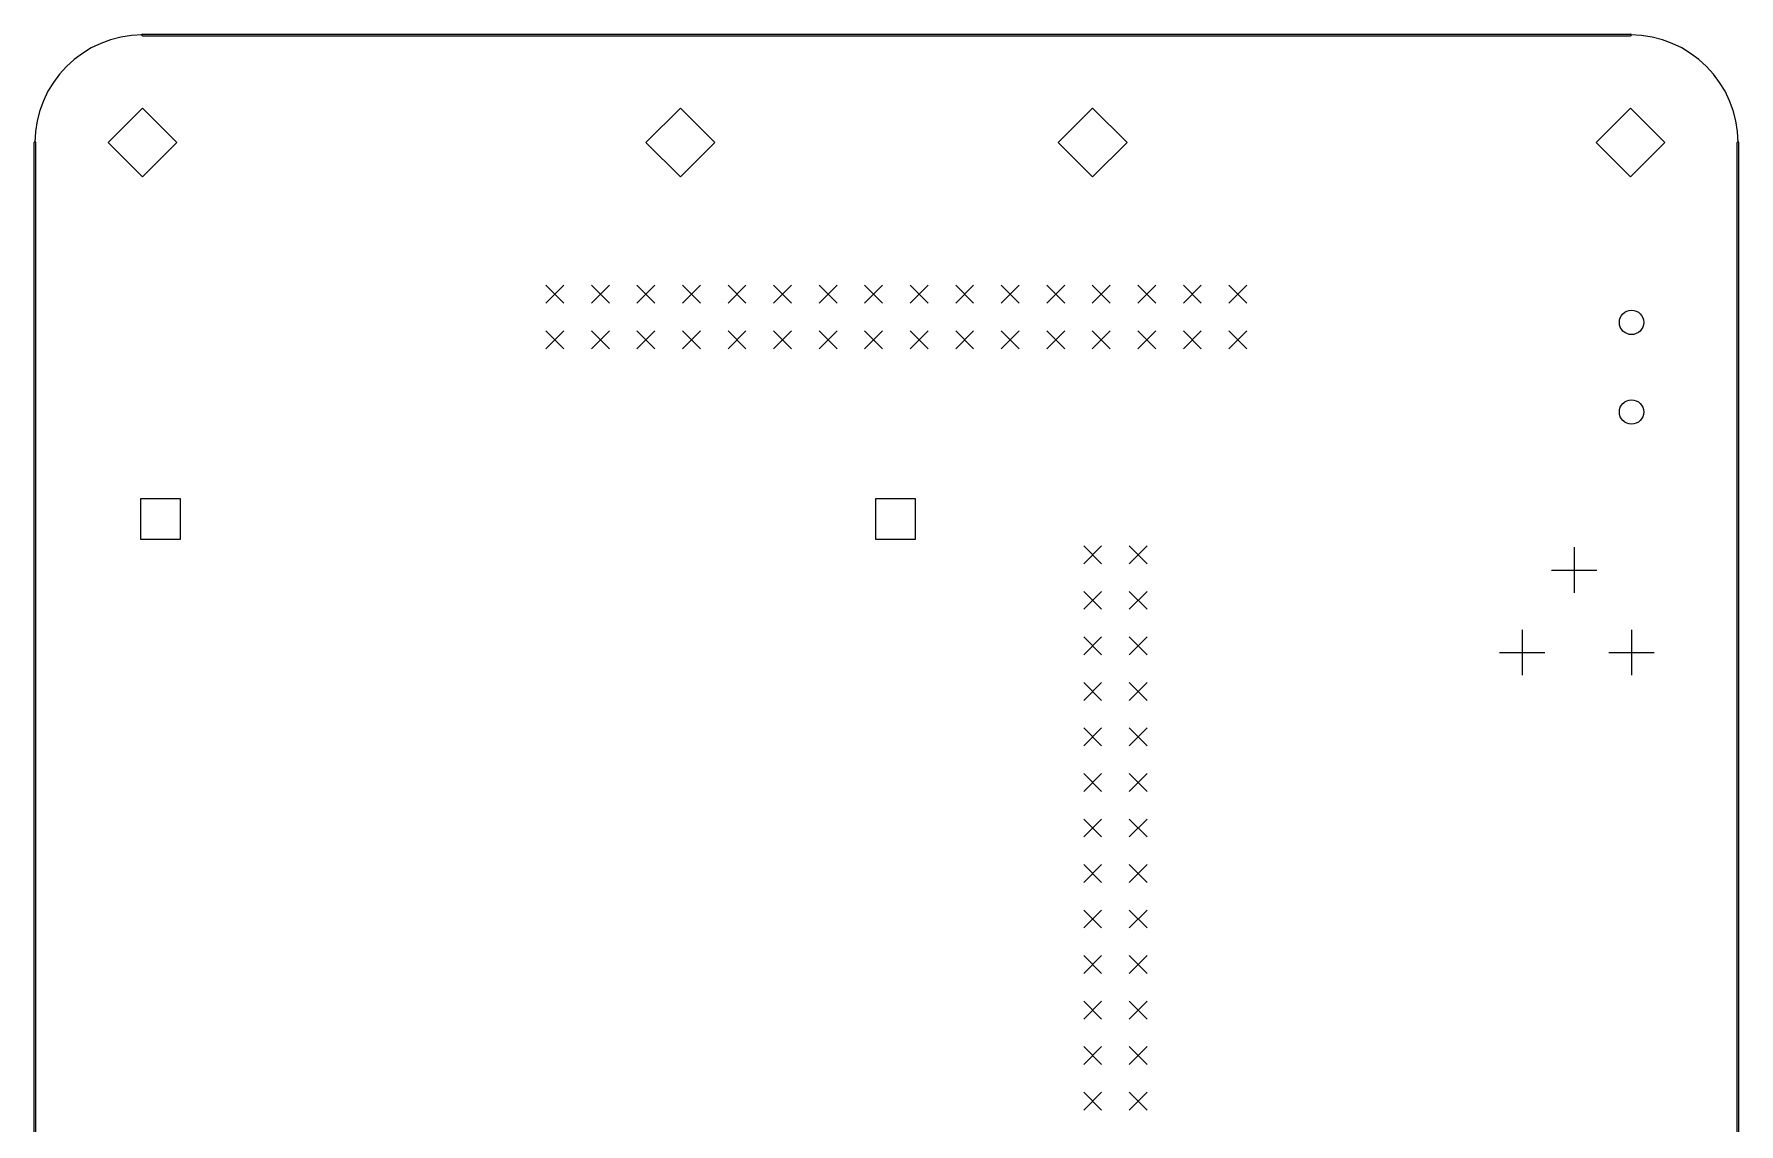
# Model space of a CAD drawing. Extents: x 6 to 105, y -134 to -10.
# Drawn here: x 9.9 to 105, y -70.8 to -9.9 of the extents above; entities that cross this region are included whole.
import ezdxf

# ---------------------------------------------------------------- set-up
doc = ezdxf.new("R2010")
doc.units = 0
doc.header["$MEASUREMENT"] = 0
doc.layers.add('BLACK', color=7, linetype='CONTINUOUS')

msp = doc.modelspace()

# ---------------------------------------------------------------- linework, layer by layer
at = {"layer": 'Black'}
for p, q in [((16, -9.95), (99, -9.95)), ((16, -10.05), (99, -10.05)), ((16, -14.0823), (14.0823, -16)), ((17.9177, -16), (16, -14.0823)), ((46, -14.0823), (44.0823, -16)), ((47.9177, -16), (46, -14.0823)), ((69, -14.0823), (67.0823, -16)), ((70.9177, -16), (69, -14.0823)), ((99, -14.0823), (97.0823, -16)), ((100.918, -16), (99, -14.0823)), ((9.95, -99), (9.95, -16)), ((10.05, -99), (10.05, -16)), ((14.0823, -16), (16, -17.9177)), ((16, -17.9177), (17.9177, -16)), ((44.0823, -16), (46, -17.9177)), ((46, -17.9177), (47.9177, -16)), ((67.0823, -16), (69, -17.9177)), ((69, -17.9177), (70.9177, -16)), ((97.0823, -16), (99, -17.9177)), ((99, -17.9177), (100.918, -16)), ((104.95, -99), (104.95, -16)), ((105.05, -99), (105.05, -16)), ((38.5, -23.96), (39.5, -24.96)), ((39.5, -23.96), (38.5, -24.96)), ((41.04, -23.96), (42.04, -24.96)), ((42.04, -23.96), (41.04, -24.96)), ((43.58, -23.96), (44.58, -24.96)), ((44.58, -23.96), (43.58, -24.96)), ((46.12, -23.96), (47.12, -24.96)), ((47.12, -23.96), (46.12, -24.96)), ((48.66, -23.96), (49.66, -24.96)), ((49.66, -23.96), (48.66, -24.96)), ((51.2, -23.96), (52.2, -24.96)), ((52.2, -23.96), (51.2, -24.96)), ((53.74, -23.96), (54.74, -24.96)), ((54.74, -23.96), (53.74, -24.96)), ((56.28, -23.96), (57.28, -24.96)), ((57.28, -23.96), (56.28, -24.96)), ((58.82, -23.96), (59.82, -24.96)), ((59.82, -23.96), (58.82, -24.96)), ((61.36, -23.96), (62.36, -24.96)), ((62.36, -23.96), (61.36, -24.96)), ((63.9, -23.96), (64.9, -24.96)), ((64.9, -23.96), (63.9, -24.96)), ((66.44, -23.96), (67.44, -24.96)), ((67.44, -23.96), (66.44, -24.96)), ((68.98, -23.96), (69.98, -24.96)), ((69.98, -23.96), (68.98, -24.96)), ((71.52, -23.96), (72.52, -24.96)), ((72.52, -23.96), (71.52, -24.96)), ((74.06, -23.96), (75.06, -24.96)), ((75.06, -23.96), (74.06, -24.96)), ((76.6, -23.96), (77.6, -24.96)), ((77.6, -23.96), (76.6, -24.96)), ((38.5, -26.5), (39.5, -27.5)), ((39.5, -26.5), (38.5, -27.5)), ((41.04, -26.5), (42.04, -27.5)), ((42.04, -26.5), (41.04, -27.5)), ((43.58, -26.5), (44.58, -27.5)), ((44.58, -26.5), (43.58, -27.5)), ((46.12, -26.5), (47.12, -27.5)), ((47.12, -26.5), (46.12, -27.5)), ((48.66, -26.5), (49.66, -27.5)), ((49.66, -26.5), (48.66, -27.5)), ((51.2, -26.5), (52.2, -27.5)), ((52.2, -26.5), (51.2, -27.5)), ((53.74, -26.5), (54.74, -27.5)), ((54.74, -26.5), (53.74, -27.5)), ((56.28, -26.5), (57.28, -27.5)), ((57.28, -26.5), (56.28, -27.5)), ((58.82, -26.5), (59.82, -27.5)), ((59.82, -26.5), (58.82, -27.5)), ((61.36, -26.5), (62.36, -27.5)), ((62.36, -26.5), (61.36, -27.5)), ((63.9, -26.5), (64.9, -27.5)), ((64.9, -26.5), (63.9, -27.5)), ((66.44, -26.5), (67.44, -27.5)), ((67.44, -26.5), (66.44, -27.5)), ((68.98, -26.5), (69.98, -27.5)), ((69.98, -26.5), (68.98, -27.5)), ((71.52, -26.5), (72.52, -27.5)), ((72.52, -26.5), (71.52, -27.5)), ((74.06, -26.5), (75.06, -27.5)), ((75.06, -26.5), (74.06, -27.5)), ((76.6, -26.5), (77.6, -27.5)), ((77.6, -26.5), (76.6, -27.5)), ((18.1225, -35.8775), (15.8775, -35.8775)), ((15.8775, -35.8775), (15.8775, -38.1225)), ((18.1225, -38.1225), (18.1225, -35.8775)), ((59.1225, -35.8775), (56.8775, -35.8775)), ((56.8775, -35.8775), (56.8775, -38.1225)), ((59.1225, -38.1225), (59.1225, -35.8775)), ((15.8775, -38.1225), (18.1225, -38.1225)), ((56.8775, -38.1225), (59.1225, -38.1225)), ((68.5, -38.5), (69.5, -39.5)), ((69.5, -38.5), (68.5, -39.5)), ((71.04, -38.5), (72.04, -39.5)), ((72.04, -38.5), (71.04, -39.5)), ((95.86, -38.58), (95.86, -41.12)), ((94.59, -39.85), (97.13, -39.85)), ((68.5, -41.04), (69.5, -42.04)), ((69.5, -41.04), (68.5, -42.04)), ((71.04, -41.04), (72.04, -42.04)), ((72.04, -41.04), (71.04, -42.04)), ((68.5, -43.58), (69.5, -44.58)), ((69.5, -43.58), (68.5, -44.58)), ((71.04, -43.58), (72.04, -44.58)), ((72.04, -43.58), (71.04, -44.58)), ((92.96, -43.18), (92.96, -45.72)), ((99.06, -43.18), (99.06, -45.72)), ((91.69, -44.45), (94.23, -44.45)), ((97.79, -44.45), (100.33, -44.45)), ((68.5, -46.12), (69.5, -47.12)), ((69.5, -46.12), (68.5, -47.12)), ((71.04, -46.12), (72.04, -47.12)), ((72.04, -46.12), (71.04, -47.12)), ((68.5, -48.66), (69.5, -49.66)), ((69.5, -48.66), (68.5, -49.66)), ((71.04, -48.66), (72.04, -49.66)), ((72.04, -48.66), (71.04, -49.66)), ((68.5, -51.2), (69.5, -52.2)), ((69.5, -51.2), (68.5, -52.2)), ((71.04, -51.2), (72.04, -52.2)), ((72.04, -51.2), (71.04, -52.2)), ((68.5, -53.74), (69.5, -54.74)), ((69.5, -53.74), (68.5, -54.74)), ((71.04, -53.74), (72.04, -54.74)), ((72.04, -53.74), (71.04, -54.74)), ((68.5, -56.28), (69.5, -57.28)), ((69.5, -56.28), (68.5, -57.28)), ((71.04, -56.28), (72.04, -57.28)), ((72.04, -56.28), (71.04, -57.28)), ((68.5, -58.82), (69.5, -59.82)), ((69.5, -58.82), (68.5, -59.82)), ((71.04, -58.82), (72.04, -59.82)), ((72.04, -58.82), (71.04, -59.82)), ((68.5, -61.36), (69.5, -62.36)), ((69.5, -61.36), (68.5, -62.36)), ((71.04, -61.36), (72.04, -62.36)), ((72.04, -61.36), (71.04, -62.36)), ((68.5, -63.9), (69.5, -64.9)), ((69.5, -63.9), (68.5, -64.9)), ((71.04, -63.9), (72.04, -64.9)), ((72.04, -63.9), (71.04, -64.9)), ((68.5, -66.44), (69.5, -67.44)), ((69.5, -66.44), (68.5, -67.44)), ((71.04, -66.44), (72.04, -67.44)), ((72.04, -66.44), (71.04, -67.44)), ((68.5, -68.98), (69.5, -69.98)), ((69.5, -68.98), (68.5, -69.98)), ((71.04, -68.98), (72.04, -69.98)), ((72.04, -68.98), (71.04, -69.98))]:
    msp.add_line(p, q, dxfattribs=at)
for centre in [(99.06, -26.035), (99.06, -31.035)]:
    msp.add_circle(centre, 0.6794, dxfattribs=at)
for centre, radius, start, end in [((16, -16), 6, 90, 180), ((16, -10), 0.05, 90, 270), ((99, -10), 0.05, 270, 450), ((99, -16), 6, 0, 90), ((10, -16), 0.05, 360, 540), ((105, -16), 0.05, 360, 540)]:
    msp.add_arc(centre, radius, start, end, dxfattribs=at)

doc.saveas('drawing.dxf')
